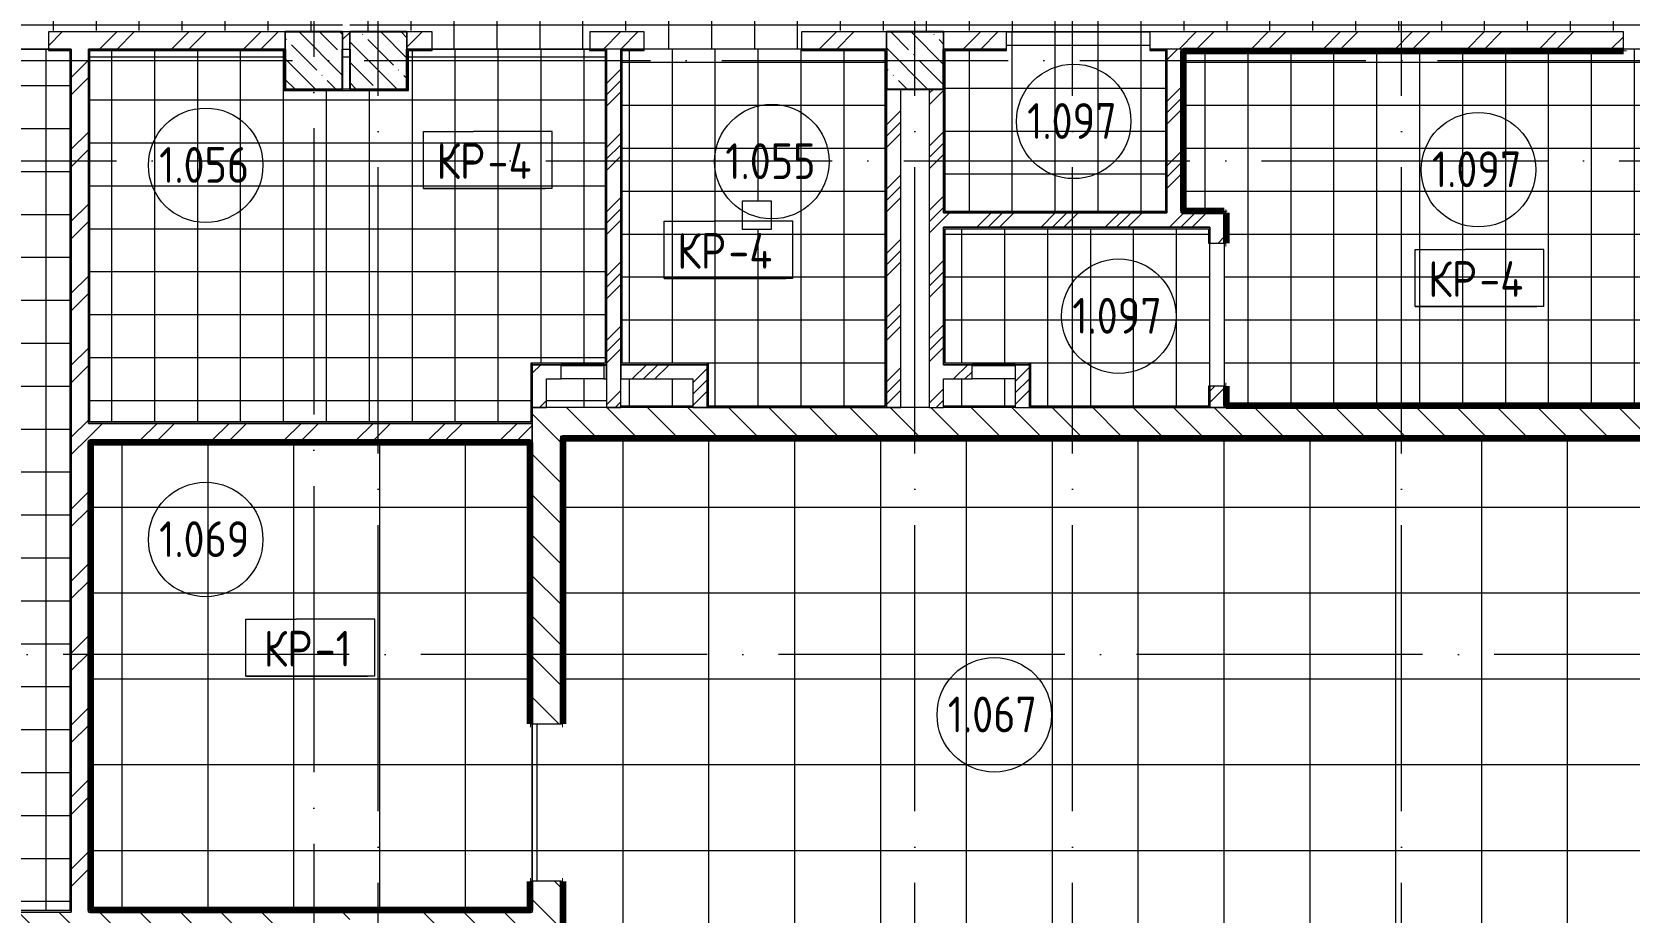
# Model space of a CAD drawing. Header units: millimetres. Extents: x -4370 to 196781, y -4577 to 61202.
# Drawn here: x 111630 to 122789, y 45725 to 51875 of the extents above; entities that cross this region are included whole.
import ezdxf

# ---------------------------------------------------------------- set-up
doc = ezdxf.new("R2010")
doc.units = ezdxf.units.MM
doc.linetypes.add('ADSK_Линия сетки', pattern=[2500, 2000, -250, 0, -250])
for name, color, linetype, lineweight in [('A-AREA-____-IDEN', 2, 'Continuous', 20), ('A-FLOR-____-IDEN', 11, 'Continuous', 20), ('A-FLOR-____-OTLN', 192, 'Continuous', 9), ('A-FLOR-____-PATT', 8, 'Continuous', 9), ('A-GENM-____-MCUT', 13, 'Continuous', 9), ('A-GENM-____-OTLN', 13, 'Continuous', 9), ('A-WALL-____-MCUT', 113, 'Continuous', 9), ('A-WALL-____-PATT', 111, 'Continuous', 9), ('A-WALL-FNSH-MCUT', 113, 'Continuous', 9), ('I-WALL-____-OTLN', 2, 'Continuous', 9), ('S-COLS-____-MCUT', 52, 'Continuous', 9), ('S-COLS-____-OTLN', 52, 'Continuous', 9), ('S-GRID-____-OTLN', 1, 'Continuous', 9)]:
    doc.layers.add(name, color=color, linetype=linetype, lineweight=lineweight)
doc.styles.add('GOST Common_1', font='GOST_Common.ttf', dxfattribs={"width": 0.9, "height": 250})
pattern_1 = [(135, (0, 0), (-141.42136, -141.42136), [])]
pattern_2 = [(45, (0, 0), (-224.5064, 224.5064), []), (45, (79.38, 0), (0, 449.0128), []), (45, (-79.38, 0), (0, 449.0128), [])]
pattern_3 = [(45, (0, 0), (-251.4472, 251.4472), []), (45, (0, 381), (-251.4472, 251.4472), [])]
pattern_4 = [(135, (0, 0), (-142.5612, -142.5612), []), (135, (142.56, 0), (-142.5612, -142.5612), [252.016, -50.403, 3.353, -47.05])]

# ---------------------------------------------------------------- blocks, each defined once
blk = doc.blocks.new('ASML_АР_Отделка Люка - ВО Отделка люков_Грунтовка 0_Шпатлевка 0_Окраска 0_0-42467640-О_АИ_ПП_0_000_Целиком')
at = {"layer": 'A-GENM-____-MCUT', "color": 130, "lineweight": 25}
for p, q in [((150, 3), (-150, 3)), ((-150, 3), (-150, 0)), ((150, 0), (150, 3)), ((-150, 0), (150, 0))]:
    blk.add_line(p, q, dxfattribs=at)
blk = doc.blocks.new('0083_СОШ675_АР_R22_rvt-1-О_АИ_ПП_0_000_Целиком')
at = {"layer": 'A-WALL-____-PATT', "lineweight": 5}
h = blk.add_hatch(dxfattribs=at)
h.set_pattern_fill('FP_7', color=10, style=0, pattern_type=2)
h.set_pattern_definition(pattern_3)
h.paths.add_polyline_path([(115645, 51755), (115745, 51755), (115745, 51875), (115527, 51875), (115527, 51755)])
h.paths.add_polyline_path([(113400, 51755), (113400, 51875), (111745, 51875), (111745, 51755), (112025, 51755)])
h.paths.add_polyline_path([(113800, 51755), (113850, 51755), (113850, 51875), (113800, 51875)])
h.paths.add_polyline_path([(114250, 51755), (114427, 51755), (114427, 51875), (114250, 51875)])
h.paths.add_polyline_path([(110345, 51755), (110345, 51875), (109100, 51875), (109100, 51755)])
h.paths.add_polyline_path([(108700, 51755), (108700, 51875), (106500, 51875), (106500, 51755), (106763, 51755)])
h.paths.add_polyline_path([(105400, 51755), (105400, 51875), (105200, 51875), (105200, 51755)])
h.paths.add_polyline_path([(104800, 51755), (104800, 51875), (102730, 51875), (102730, 51755), (104337, 51755)])
h.paths.add_polyline_path([(99400, 51755), (101630, 51755), (101630, 51875), (99400, 51875)])
h = blk.add_hatch(dxfattribs=at)
h.set_pattern_fill('FP_7', color=10, style=0, pattern_type=2)
h.set_pattern_definition(pattern_3)
h.paths.add_polyline_path([(123950, 51755), (123950, 51875), (123750, 51875), (123750, 51755)])
h.paths.add_polyline_path([(122750, 51755), (122750, 51875), (119440, 51875), (119440, 51755), (121218, 51755)])
h.paths.add_polyline_path([(115907, 51755), (115907, 51875), (115745, 51875), (115745, 51755)])
h.paths.add_polyline_path([(118000, 51755), (118440, 51755), (118440, 51875), (118000, 51875)])
h.paths.add_polyline_path([(117007, 51755), (117600, 51755), (117600, 51875), (117007, 51875)])
h = blk.add_hatch(dxfattribs=at)
h.set_pattern_fill('FP_7', color=10, style=0, pattern_type=2)
h.set_pattern_definition(pattern_3)
h.paths.add_polyline_path([(111905, 45725), (112025, 45725), (112025, 51755), (111905, 51755), (111905, 50180)])
h = blk.add_hatch(dxfattribs=at)
h.set_pattern_fill('FP_8', color=10, style=0, pattern_type=2)
h.set_pattern_definition(pattern_2)
h.paths.add_polyline_path([(115745, 49250), (115745, 51755), (115645, 51755), (115645, 49250)])
h = blk.add_hatch(dxfattribs=at)
h.set_pattern_fill('FP_8', color=10, style=0, pattern_type=2)
h.set_pattern_definition(pattern_2)
h.paths.add_polyline_path([(119660, 50610), (119660, 51755), (119560, 51755), (119560, 50610)])
h = blk.add_hatch(dxfattribs=at)
h.set_pattern_fill('FP_8', color=10, style=0, pattern_type=2)
h.set_pattern_definition(pattern_2)
h.paths.add_polyline_path([(117700, 49250), (117700, 51475), (117600, 51475), (117600, 49250)])
h = blk.add_hatch(dxfattribs=at)
h.set_pattern_fill('FP_8', color=10, style=0, pattern_type=2)
h.set_pattern_definition(pattern_2)
h.paths.add_polyline_path([(118000, 49250), (118000, 51475), (117900, 51475), (117900, 49250)])
h = blk.add_hatch(dxfattribs=at)
h.set_pattern_fill('FP_8', color=10, style=0, pattern_type=2)
h.set_pattern_definition(pattern_2)
h.paths.add_polyline_path([(119860, 50510), (119860, 50610), (118000, 50610), (118000, 50510), (119355, 50510)])
h = blk.add_hatch(dxfattribs=at)
h.set_pattern_fill('FP_8', color=10, style=0, pattern_type=2)
h.set_pattern_definition(pattern_2)
h.paths.add_polyline_path([(119960, 49250), (119960, 49400), (119860, 49400), (119860, 49250)])
h.paths.add_polyline_path([(119860, 50400), (119960, 50400), (119960, 50610), (119860, 50610), (119860, 50510)])
h = blk.add_hatch(dxfattribs=at)
h.set_pattern_fill('FP_8', color=10, style=0, pattern_type=2)
h.set_pattern_definition(pattern_2)
h.paths.add_polyline_path([(115225, 49250), (115225, 49550), (115125, 49550), (115125, 49250)])
h = blk.add_hatch(dxfattribs=at)
h.set_pattern_fill('FP_8', color=10, style=0, pattern_type=2)
h.set_pattern_definition(pattern_2)
h.paths.add_polyline_path([(115629, 49450), (115645, 49450), (115645, 49550), (115627, 49550), (115627, 49450)])
h.paths.add_polyline_path([(115327, 49450), (115327, 49550), (115225, 49550), (115225, 49450), (115319, 49450)])
h = blk.add_hatch(dxfattribs=at)
h.set_pattern_fill('FP_8', color=10, style=0, pattern_type=2)
h.set_pattern_definition(pattern_2)
h.paths.add_polyline_path([(116247, 49450), (116247, 49550), (115745, 49550), (115745, 49450)])
h = blk.add_hatch(dxfattribs=at)
h.set_pattern_fill('FP_8', color=10, style=0, pattern_type=2)
h.set_pattern_definition(pattern_2)
h.paths.add_polyline_path([(116250, 49250), (116347, 49250), (116347, 49550), (116247, 49550), (116247, 49250)])
h = blk.add_hatch(dxfattribs=at)
h.set_pattern_fill('FP_8', color=10, style=0, pattern_type=2)
h.set_pattern_definition(pattern_2)
h.paths.add_polyline_path([(118113, 49450), (118200, 49450), (118200, 49550), (118000, 49550), (118000, 49450)])
h = blk.add_hatch(dxfattribs=at)
h.set_pattern_fill('FP_8', color=10, style=0, pattern_type=2)
h.set_pattern_definition(pattern_2)
h.paths.add_polyline_path([(118600, 49250), (118600, 49550), (118500, 49550), (118500, 49250)])
h = blk.add_hatch(dxfattribs=at)
h.set_pattern_fill('FP_4', color=10, style=0, pattern_type=2)
h.set_pattern_definition(pattern_1)
h.paths.add_polyline_path([(136121, 49050), (136500, 49050), (136500, 49250), (134325, 49250), (134325, 49050)])
h.paths.add_polyline_path([(133225, 49050), (133225, 49250), (131950, 49250), (131950, 49050)])
h.paths.add_polyline_path([(129911, 49050), (130850, 49050), (130850, 49250), (129820, 49250), (129820, 49050)])
h.paths.add_polyline_path([(128669, 49050), (128720, 49050), (128720, 49250), (115125, 49250), (115125, 49050), (127427, 49050)])
h = blk.add_hatch(dxfattribs=at)
h.set_pattern_fill('FP_7', color=10, style=0, pattern_type=2)
h.set_pattern_definition(pattern_3)
h.paths.add_polyline_path([(115125, 49020), (115125, 49140), (112025, 49140), (112025, 49020), (115008, 49020)])
h = blk.add_hatch(dxfattribs=at)
h.set_pattern_fill('FP_4', color=10, style=0, pattern_type=2)
h.set_pattern_definition(pattern_1)
h.paths.add_polyline_path([(115325, 45525), (115325, 45940), (115125, 45940), (115125, 45525)])
h.paths.add_polyline_path([(115325, 47040), (115325, 49050), (115125, 49050), (115125, 47040)])
h = blk.add_hatch(dxfattribs=at)
h.set_pattern_fill('FP_4', color=10, style=0, pattern_type=2)
h.set_pattern_definition(pattern_1)
h.paths.add_polyline_path([(115125, 45525), (115125, 45725), (114250, 45725), (114250, 45525), (115008, 45525)])
h.paths.add_polyline_path([(113800, 45525), (113850, 45525), (113850, 45725), (113800, 45725), (113800, 45560)])
h.paths.add_polyline_path([(111865, 45525), (113400, 45525), (113400, 45725), (109100, 45725), (109100, 45525), (111283, 45525)])
h.paths.add_polyline_path([(108700, 45525), (108700, 45725), (105200, 45725), (105200, 45525), (106315, 45525)])
h.paths.add_polyline_path([(104800, 45525), (104800, 45725), (101250, 45725), (101250, 45525), (103831, 45525)])
at = {"layer": 'S-COLS-____-OTLN', "lineweight": 5}
h = blk.add_hatch(dxfattribs=at)
h.set_pattern_fill('FP_3', color=256, style=0, pattern_type=2)
h.set_pattern_definition(pattern_4)
h.paths.add_polyline_path([(113800, 51475), (113800, 51875), (113400, 51875), (113400, 51475), (113766, 51475)])
h = blk.add_hatch(dxfattribs=at)
h.set_pattern_fill('FP_3', color=256, style=0, pattern_type=2)
h.set_pattern_definition(pattern_4)
h.paths.add_polyline_path([(114250, 51475), (114250, 51875), (113850, 51875), (113850, 51475)])
h = blk.add_hatch(dxfattribs=at)
h.set_pattern_fill('FP_3', color=256, style=0, pattern_type=2)
h.set_pattern_definition(pattern_4)
h.paths.add_polyline_path([(117600, 51475), (118000, 51475), (118000, 51875), (117600, 51875), (117600, 51755)])
at = {"layer": 'A-WALL-____-MCUT', "color": 50, "lineweight": 13}
for p, q in [((113400, 51875), (111745, 51875)), ((111745, 51875), (111745, 51755)), ((113850, 51875), (113800, 51875)), ((114427, 51875), (114250, 51875)), ((114427, 51755), (114427, 51875)), ((115745, 51875), (115527, 51875)), ((115527, 51875), (115527, 51755)), ((115907, 51875), (115745, 51875)), ((115907, 51755), (115907, 51875)), ((117600, 51875), (117007, 51875)), ((117007, 51875), (117007, 51755)), ((118440, 51875), (118000, 51875)), ((118440, 51755), (118440, 51875)), ((122750, 51875), (119440, 51875)), ((119440, 51875), (119440, 51755)), ((122750, 51755), (122750, 51875)), ((111745, 51755), (111905, 51755)), ((111905, 51755), (111905, 45725)), ((112025, 51755), (113400, 51755)), ((112025, 49140), (112025, 51755)), ((113800, 51755), (113850, 51755)), ((114250, 51755), (114427, 51755)), ((115527, 51755), (115645, 51755)), ((115645, 51755), (115645, 49250)), ((115745, 49250), (115745, 51755)), ((115745, 51755), (115907, 51755)), ((117007, 51755), (117600, 51755)), ((118000, 51755), (118440, 51755)), ((119440, 51755), (119560, 51755)), ((119560, 51755), (119560, 50610)), ((119660, 51755), (122750, 51755)), ((119660, 50610), (119660, 51755)), ((117600, 51475), (117600, 49250)), ((117700, 51475), (117600, 51475)), ((117700, 49250), (117700, 51475)), ((117900, 51475), (117900, 49250)), ((118000, 51475), (117900, 51475)), ((118000, 50610), (118000, 51475)), ((119560, 50610), (118000, 50610)), ((119860, 50610), (119660, 50610)), ((119960, 50610), (119860, 50610)), ((119960, 50400), (119960, 50610)), ((118000, 49550), (118000, 50510)), ((118000, 50510), (119860, 50510)), ((119860, 50510), (119860, 50400)), ((119860, 50400), (119960, 50400)), ((115125, 49550), (115125, 49250)), ((115225, 49550), (115125, 49550)), ((115327, 49550), (115225, 49550)), ((115645, 49550), (115627, 49550)), ((115645, 49450), (115645, 49550)), ((116247, 49550), (115745, 49550)), ((115745, 49550), (115745, 49450)), ((116347, 49550), (116247, 49550)), ((116347, 49250), (116347, 49550)), ((118200, 49550), (118000, 49550)), ((118595, 49550), (118500, 49550)), ((118600, 49250), (118600, 49550)), ((115225, 49450), (115327, 49450)), ((115225, 49250), (115225, 49450)), ((115327, 49450), (115327, 49547)), ((115627, 49547), (115627, 49450)), ((115627, 49450), (115645, 49450)), ((115745, 49450), (116247, 49450)), ((116247, 49450), (116247, 49250)), ((118000, 49250), (118000, 49450)), ((118000, 49450), (118200, 49450)), ((118200, 49450), (118200, 49547)), ((118500, 49547), (118500, 49250)), ((119860, 49400), (119860, 49250)), ((119960, 49400), (119860, 49400)), ((119960, 49250), (119960, 49400)), ((117900, 49250), (115125, 49250)), ((115125, 49250), (115125, 49050)), ((115125, 49250), (115225, 49250)), ((115645, 49250), (115745, 49250)), ((116247, 49250), (116347, 49250)), ((117600, 49250), (117700, 49250)), ((118500, 49250), (118000, 49250)), ((127468, 49250), (118600, 49250)), ((119860, 49250), (119960, 49250)), ((115125, 49140), (112025, 49140)), ((115125, 49020), (115125, 49140)), ((112025, 45725), (112025, 49020)), ((112025, 49020), (115125, 49020)), ((115125, 49050), (115125, 47040)), ((115325, 49050), (128720, 49050)), ((115325, 47040), (115325, 49050)), ((115125, 47040), (115325, 47040)), ((115125, 45940), (115125, 45725)), ((115325, 45940), (115125, 45940)), ((115325, 45525), (115325, 45940))]:
    blk.add_line(p, q, dxfattribs=at)
at = {"layer": 'A-WALL-____-MCUT', "color": 10, "lineweight": 5}
for p, q in [((113400, 51755), (113400, 51875)), ((113800, 51875), (113800, 51755)), ((113850, 51755), (113850, 51875)), ((114250, 51875), (114250, 51755)), ((117600, 51755), (117600, 51875)), ((118000, 51875), (118000, 51755)), ((115745, 51755), (115645, 51755)), ((119660, 51755), (119560, 51755)), ((117900, 49250), (118000, 49250)), ((118500, 49250), (118600, 49250))]:
    blk.add_line(p, q, dxfattribs=at)
at = {"layer": 'I-WALL-____-OTLN', "color": 90}
for p, q in [((115627, 49450), (115327, 49450)), ((118500, 49450), (118200, 49450))]:
    blk.add_line(p, q, dxfattribs=at)
at = {"layer": 'S-COLS-____-MCUT', "color": 130, "lineweight": 25}
for p, q in [((113800, 51875), (113400, 51875)), ((114250, 51875), (113850, 51875)), ((118000, 51875), (117600, 51875)), ((113400, 51755), (113400, 51475)), ((113800, 51475), (113800, 51755)), ((113850, 51755), (113850, 51475)), ((114250, 51475), (114250, 51755)), ((117600, 51755), (117600, 51475)), ((118000, 51475), (118000, 51755)), ((113400, 51475), (113800, 51475)), ((113850, 51475), (114250, 51475)), ((117600, 51475), (118000, 51475))]:
    blk.add_line(p, q, dxfattribs=at)
at = {"layer": 'S-COLS-____-OTLN', "color": 90}
for p, q in [((113400, 51875), (113400, 51755)), ((113800, 51755), (113800, 51875)), ((113850, 51875), (113850, 51755)), ((114250, 51755), (114250, 51875)), ((117600, 51875), (117600, 51755)), ((118000, 51755), (118000, 51875))]:
    blk.add_line(p, q, dxfattribs=at)
at = {"layer": 'A-GENM-____-OTLN', "color": 90, "lineweight": 9}
for p in [(115477, 49547), (118350, 49547)]:
    blk.add_blockref('ASML_АР_Отделка Люка - ВО Отделка люков_Грунтовка 0_Шпатлевка 0_Окраска 0_0-42467640-О_АИ_ПП_0_000_Целиком', p, dxfattribs=at)
blk = doc.blocks.new('BSC_Колонна _Прямоугольная - ПР-1_Профиль торцевой для плитки-3454341-О_АИ_ПП_0_000_Целиком')
at = {"layer": 'S-COLS-____-MCUT'}
for p, q in [((5, 5), (-5, 5)), ((-5, 5), (-5, -5)), ((5, -5), (5, 5)), ((-5, -5), (5, -5))]:
    blk.add_line(p, q, dxfattribs=at)
blk = doc.blocks.new('ADSK_Марка_Перекрытие - Типоразмер_ADSK_Марка-158127-О_АИ_ПП_0_000_Целиком')
at = {"layer": 'A-FLOR-____-IDEN'}
for p, q in [((-4.5, 4), (-1, 4)), ((-4.5, 0), (-4.5, 4)), ((4.5, 4), (-1, 4)), ((4.5, 0), (4.5, 4)), ((4.5, 0), (-4.5, 0)), ((-4.5, 0), (4, 0))]:
    blk.add_line(p, q, dxfattribs=at)
blk = doc.blocks.new('ADSK_Марка_Помещение_ОдноЗначение - Номер-159740-О_АИ_ПП_0_000_Целиком')
at = {"layer": 'A-AREA-____-IDEN'}
blk.add_circle((0, 0), 4, dxfattribs=at)

msp = doc.modelspace()

# ---------------------------------------------------------------- hatches: boundary and pattern name
at = {"layer": 'A-FLOR-____-PATT'}
h = msp.add_hatch(dxfattribs=at)
h.set_pattern_fill('FP_215', color=256, style=0, pattern_type=2)
h.set_pattern_definition([(0, (122980, 51025), (0, 300), []), (90, (122980, 51025), (-300, 2e-14), [])])
h.paths.add_polyline_path([(115442, 53425.000586), (115441.96964, 53545), (114342, 53545), (114342, 53425)])
h.paths.add_polyline_path([(123701.532826, 51755), (123749.999505, 51755.000586), (123749.999505, 51885.000586), (123939.999505, 51885.000586), (123938.889045, 56525.000586), (123824.999505, 56525.000586), (123824.999505, 56715), (122724.999505, 56715), (122724.999505, 56525.000586), (122210.070101, 56525.000586), (122209.998918, 53415.000586), (120609.999504, 53415.000586), (120609.97606, 53545), (119159.999504, 53545), (119159.999504, 53425), (119059.999504, 53425), (119059.999504, 53415.000586), (117875, 53415.000586), (117874.983882, 53545), (116775, 53545), (116775, 53415.000586), (115442, 53415.000586), (115441.994627, 53425.000586), (114342, 53425), (114342, 53415.000586), (113849.978078, 53415.000586), (113849.978078, 51885.000586), (114426.847334, 51885.000586), (114426.847334, 51755), (115526.847334, 51755.000586), (115526.847334, 51885.000586), (116006.861011, 51885.000586), (116006.861011, 51875), (115906.851093, 51874.997635), (115906.861011, 51755.000586), (117006.861011, 51755), (117006.861011, 51885.000586), (118439.978078, 51885.000586), (118439.978078, 51875.000586), (119439.978078, 51875), (119439.978078, 51885.000586), (122749.999505, 51885.000586), (122749.999505, 51755)])
h = msp.add_hatch(dxfattribs=at)
h.set_pattern_fill('FP_218', color=256, style=0, pattern_type=2)
h.set_pattern_definition([(0, (109080, 51025), (0, 300), []), (90, (109080, 51025), (-300, 2e-14), [])])
h.paths.add_polyline_path([(110776.719461, 53425.000586), (110776.671983, 53545), (109676.719461, 53545), (109676.719461, 53425)])
h.paths.add_polyline_path([(105399.55304, 51755), (106499.55304, 51755.000586), (106499.55304, 51885.000586), (110344.978078, 51885.000586), (110344.978078, 51755), (111744.978078, 51755.000586), (111744.978078, 51885.000586), (113799.978078, 51885.000586), (113799.978078, 53415.000586), (113442.000586, 53415.000586), (113441.995428, 53545), (112342.000586, 53545), (112342.000586, 53415.000586), (110776.719461, 53415.000586), (110776.714088, 53425.000586), (109676.719461, 53425), (109676.719461, 53415.000586), (108033.082584, 53415.000586), (108033.0304, 53545), (106933.082584, 53545), (106933.082584, 53415.000586), (105359.379601, 53415.000586), (105359.299381, 53545), (104259.379601, 53545), (104259.379601, 53415.000586), (101735.229953, 53415.000586), (101735.229953, 53545), (100635.229953, 53545), (100635.229953, 53415.000586), (99529.978078, 53415.000586), (99529.978078, 53229.999414), (99519.978078, 53229.999414), (99519.978078, 52129.999414), (99529.978078, 52129.999414), (99529.978078, 51885.000586), (101630, 51885.000586), (101630, 51755), (102730, 51755.000586), (102730, 51885.000586), (105399.55304, 51885.000586), (105399.55304, 51875)])
h = msp.add_hatch(dxfattribs=at)
h.set_pattern_fill('FP_217', color=256, style=0, pattern_type=2)
h.set_pattern_definition([(90, (118779.98, 51182.5), (-300, 2e-14), []), (180, (118779.98, 51182.5), (-4e-14, -300), [])])
h.paths.add_polyline_path([(119354.88972, 50620.000586), (119549.978078, 50620.223214), (119549.978078, 51745.000586), (119439.978078, 51745.000586), (119439.784077, 51875), (118439.978078, 51875), (118439.978078, 51745.000586), (118009.978078, 51745.000586), (118009.978078, 50620.000586), (118733.940705, 50620.000586)])
h = msp.add_hatch(dxfattribs=at)
h.set_pattern_fill('FP_203', color=256, style=0, pattern_type=2)
h.set_pattern_definition([(90, (112630, 49700), (-300, 2e-14), []), (180, (112630, 49700), (4e-14, -300), [])])
h.paths.add_polyline_path([(109099.978078, 45725), (109099.969975, 45725.000586), (108798.756464, 45725)])
h.paths.add_polyline_path([(108699.978078, 45735.000586), (111895, 45735.000586), (111895, 51745.000586), (111744.978078, 51745.000586), (111744.978078, 51755), (110344.978078, 51755), (110344.978078, 51745.000586), (109109.978078, 51745.000586), (109109.978078, 51465), (108689.978078, 51465), (108689.978078, 51745.000586), (106773.293965, 51745.000586), (106773.293965, 45735.000586)])
h = msp.add_hatch(dxfattribs=at)
h.set_pattern_fill('FP_206', color=256, style=0, pattern_type=2)
h.set_pattern_definition([(270, (113987.8, 50500), (300, 2e-14), []), (0, (113987.8, 50500), (0, 300), [])])
h.paths.add_polyline_path([(112035, 49150.001172), (115115, 49150.001172), (115115, 49560.001172), (115634.978664, 49560.001172), (115634.978664, 51745.000586), (115526.847334, 51745.000586), (115526.847334, 51755), (114426.847334, 51755), (114426.847334, 51745.000586), (114259.978078, 51745.000586), (114259.978078, 51464.999414), (113389.978078, 51465), (113389.978078, 51745.000586), (112035, 51745.000586), (112035, 49294.583968)])
h.paths.add_polyline_path([(115325, 49250.000586), (115644.978664, 49250.000586), (115644.978664, 49450.000586), (115225, 49450.000586), (115225, 49250.000586), (115318.716575, 49250.000586)])
h.paths.add_polyline_path([(113849.978078, 51474.999414), (113849.978078, 51755), (113799.978078, 51755), (113799.978078, 51474.999414)])
h = msp.add_hatch(dxfattribs=at)
h.set_pattern_fill('FP_208', color=256, style=0, pattern_type=2)
h.set_pattern_definition([(180, (116704.36, 50462.5), (-4e-14, -300), []), (270, (116704.36, 50462.5), (300, 2e-14), [])])
h.paths.add_polyline_path([(116246.861011, 49250.000586), (116246.861011, 49450.000586), (115744.978664, 49450.000586), (115744.978664, 49250.000586)])
h.paths.add_polyline_path([(117492.042675, 49260.001172), (117589.978078, 49260.001172), (117589.978078, 51745.000586), (117006.861011, 51745.000586), (117006.861011, 51755), (115906.861011, 51755), (115906.851093, 51745.000586), (115754.978664, 51745.000586), (115754.978664, 49560.001172), (116356.861011, 49560.001172), (116356.861011, 49260.001172)])
h.paths.add_polyline_path([(116595.503313, 50494.206259), (116595.503313, 50694.206259), (116795.503313, 50694.206259), (116795.503313, 50494.206259)])
h = msp.add_hatch(dxfattribs=at)
h.set_pattern_fill('FP_209', color=256, style=0, pattern_type=2)
h.set_pattern_definition([(90, (121027.5, 50462.5), (-300, 2e-14), []), (180, (121027.5, 50462.5), (-4e-14, -300), [])])
h.paths.add_polyline_path([(119974.978078, 49265.001172), (123284.999505, 49265.001172), (123284.999505, 49600.000586), (123289.999505, 49600.001172), (123289.999505, 49610.001172), (123299.999505, 49610.001172), (123299.999505, 49615.001172), (123934.999505, 49615.001172), (123934.999505, 51740.000586), (123749.999505, 51740.000586), (123749.999505, 51755), (122749.999505, 51755), (122749.999505, 51740.000586), (119674.978078, 51740.000586), (119674.978078, 50625.000586), (119959.978078, 50625.000586), (119959.978078, 50620.000586), (119969.978078, 50620.000586), (119969.978078, 50610.000586), (119974.978078, 50609.211112), (119974.978078, 50400.000586), (119959.978078, 50400.000586), (119959.978078, 49400.000586), (119974.978078, 49400.000586)])
h = msp.add_hatch(dxfattribs=at)
h.set_pattern_fill('FP_220', color=256, style=0, pattern_type=2)
h.set_pattern_definition([(90, (120227.5, 50462.5), (-300, 2e-14), []), (180, (120227.5, 50462.5), (-4e-14, -300), [])])
h.paths.add_polyline_path([(118112.99169, 49250.000586), (118499.978078, 49250.000586), (118499.978078, 49450.000586), (117999.978078, 49450.000586), (117999.978078, 49250.000586)])
h.paths.add_polyline_path([(118609.978078, 49260.001172), (119849.978078, 49260.001172), (119849.978078, 49400.000586), (119859.978078, 49400.000586), (119859.978078, 50400.000586), (119849.978078, 50400.000586), (119849.978078, 50500), (118009.978078, 50500.000586), (118009.978078, 49560.000586), (118609.978078, 49560.000586), (118609.978078, 49550.000586)])
h = msp.add_hatch(dxfattribs=at)
h.set_pattern_fill('FP_139', color=256, style=0, pattern_type=2)
h.set_pattern_definition([(90, (122360, 37155), (-600, 4e-14), []), (180, (122360, 37155), (-7e-14, -600), [])])
h.paths.add_polyline_path([(123701.532826, 24349.999414), (136485, 24350.000586), (136485, 24850.000586), (136500, 24850.000586), (136500, 24859.999414), (136700, 24859.999414), (136700, 27059.999414), (136500, 27059.999414), (136500, 27050.000586), (136485, 27050.99042), (136485, 28110.000586), (136299.978078, 28110.000586), (136299.978078, 28125), (135049.978078, 28125), (135049.978078, 28110.000586), (132950, 28110.000586), (132950, 28125), (130960, 28125), (130960, 28110.000586), (125085, 28110.000586), (125085, 27805.000984), (125080, 27804.349189), (125080, 27795.00157), (125070, 27795.00157), (125070, 27790.00157), (124330, 27790.00157), (124330, 27795.00157), (124320, 27795.000984), (124320, 27805.000984), (124315, 27805.85356), (124315, 28110.00157), (124049.978078, 28110.00157), (124049.978078, 28115.00157), (124039.978078, 28115.00157), (124039.978078, 28125.000984), (120145.5, 28125.000984), (120145.5, 28115.00157), (118690, 28115.00157), (118690, 34860.000586), (118320, 34860.000586), (118320, 34865.000586), (118310, 34865.000586), (118310, 34875), (118300, 34875), (118300, 36475), (118310, 36475.000586), (118310, 36485.000586), (118320, 36485.000586), (118320, 36490.000586), (118690, 36490.000586), (118690, 43524.999414), (118700, 43524.999414), (118699.978078, 44624.999414), (118690, 44624.999414), (118690.939069, 45335), (120047.499009, 45335), (120047.499009, 45325), (124030, 45324.999414), (124030, 45334.968424), (124045, 45334.96901), (124045, 45339.96901), (130949.978078, 45339.96901), (130949.978078, 45324.999414), (132949.978078, 45324.999414), (132949.978078, 45339.96901), (136485, 45340.004013), (136485, 45809.999414), (136699.978078, 45809.999414), (136699.978078, 48009.999414), (136485, 48009.999414), (136485, 48583.136009), (136480, 48583.136009), (136480, 49030.001172), (136059.997172, 49030.001172), (136059.997172, 49035.001172), (134324.978078, 49035.001172), (134324.978078, 49050.000586), (133224.978078, 49050.000586), (133224.978078, 49035.001172), (131950, 49035.001172), (131950, 49050.000586), (130850, 49050.000586), (130850, 49035.001172), (129820, 49035.001172), (129819.973332, 49250.000586), (128720, 49250.000586), (128720, 49035.001172), (115339.978078, 49035.001172), (115339.978078, 47039.5), (115125, 47039.5), (115125, 45939.5), (115339.978078, 45939.5), (115339.978078, 45525), (115334.978078, 45524.408705), (115334.978078, 45515), (115324.978078, 45515), (115324.978078, 45510), (114265.000586, 45510), (114265.000586, 45324.999414), (114260.000586, 45324.999414), (114260.000586, 45315.000586), (114250.000586, 45315.000586), (114249.978078, 45310.000586), (113849.978078, 45310.000586), (113849.978078, 43335.193215), (115335, 43335.193215), (115334.01456, 39765.02363), (113849.978078, 39765.02363), (113850.899223, 35984.940919), (114259.978078, 35984.940919), (114259.978078, 35565), (114060.000586, 35565), (114060.000586, 32734.968424), (114259.978078, 32734.968424), (114259.978078, 32315), (114060.000586, 32315), (114060.000586, 28535), (114259.978664, 28534.382301), (114259.978664, 28115), (114060.000586, 28115), (114060.000586, 24375), (114585, 24375), (114585, 24350), (116575, 24349.999414), (116575, 24375), (118699.978078, 24375), (118699.978078, 24435.000398), (118799.978078, 24435.000398), (118799.978078, 24375), (121200, 24375), (121200, 24360), (121215, 24360), (121215, 24350), (121217.736766, 24349.999414)])
h.paths.add_polyline_path([(118700, 28035.000398), (118699.978078, 28035.000398), (118700, 28105.000984), (118799.978078, 28105.000984), (118799.978078, 28035.000398), (118705, 28035.000398)])
h.paths.add_polyline_path([(113373.815688, 35984.940919), (113799.978078, 35984.940919), (113798.859805, 39765.02363), (112925.000848, 39765.02363), (112924.950825, 39975.023044), (111824.978078, 39975.023044), (111824.978078, 39765.02363), (111475, 39765.02363), (111474.992967, 39975.023044), (110375, 39975.023044), (110375, 39780.02363), (110425, 39780.02363), (110425, 39765.02363), (109080.000848, 39765.02363), (109080.000848, 39494.940333), (108870.000848, 39494.940333), (108870.000848, 36794.940333), (109130.000848, 36794.940333), (109130.000848, 36804.940919), (110600.000586, 36804.940919), (110600.000586, 35984.940919), (113341.034602, 35984.940919)])
h.paths.add_polyline_path([(113766.348585, 43335.193215), (113799.978078, 43335.193215), (113799.978078, 45310.000586), (113400.000586, 45310.000586), (113399.978078, 45315.000586), (113390.000586, 45315.000586), (113390.000586, 45325.000586), (113385.000586, 45324.999414), (113385.000586, 45510.000586), (112075, 45509.810247), (112075, 45245.037726), (112065, 45245.037726), (112065, 43545.037726), (112075, 43545.037726), (112075, 43335.193215), (112524.450555, 43335.193215)])
h = msp.add_hatch(dxfattribs=at)
h.set_pattern_fill('FP_157', color=256, style=0, pattern_type=2)
h.set_pattern_definition([(90, (121260, 37155), (-600, 4e-14), []), (180, (121260, 37155), (-7e-14, -600), [])])
h.paths.add_polyline_path([(112168.912279, 45740.000586), (115110, 45740.000586), (115110, 45939.5), (115125, 45939.5), (115125, 47039.5), (115110, 47039.5), (115110, 49005.001172), (112040, 49005.001172), (112040, 45740.000586), (112065, 45740.000586)])
at = {"layer": 'A-WALL-____-PATT'}
h = msp.add_hatch(color=7, dxfattribs=at)
h.paths.add_polyline_path([(111895, 51745.000586), (111895, 51755.000586), (111744.978078, 51755.000586), (111744.978078, 51745.000586)])
h.paths.add_polyline_path([(110344.978078, 51745.000586), (110344.978078, 51755.000586), (109109.978078, 51755.000586), (109109.978078, 51745.000586)])
for points in [[(111895, 45735.000586), (111905, 45735.000586), (111905, 51755.000586), (111895, 51755.000586), (111895, 50179.661351)], [(113389.978078, 51745.000586), (113399.978078, 51745.000586), (113399.978078, 51755.000586), (112025, 51755.000586), (112025, 51745.000586), (112035, 51745.000586)], [(112035, 49140.001172), (112035, 51745.000586), (112025, 51745.000586), (112025, 49140.001172)], [(113389.978078, 51464.999414), (113390.000586, 51465.021922), (113390.000586, 51475), (113399.978057, 51475), (113399.978078, 51745.000586), (113389.978078, 51745.000586)], [(114259.978078, 51475), (114259.978078, 51745.000586), (114249.978078, 51745.000586), (114249.978078, 51475)], [(115634.978664, 49550.001172), (115644.978664, 49550.001172), (115644.978664, 51755.000586), (115634.978664, 51755.000586), (115634.978664, 49560.001172)], [(115744.978664, 49550.001172), (115754.978664, 49550.001172), (115754.978664, 51755.000586), (115744.978664, 51755.000586), (115744.978664, 50179.661351)], [(117589.978078, 49260.001172), (117599.978078, 49260.001172), (117599.978078, 51755.000586), (117589.978078, 51755.000586), (117589.978078, 50179.661351)], [(117999.978078, 50610.000586), (118009.978078, 50610.000586), (118009.978078, 51755.000586), (117999.978078, 51755.000586), (117999.978078, 51334.70128)], [(119559.978078, 50610.000586), (119559.978078, 51745.000586), (119549.978078, 51745.000586), (119549.978078, 50610.000586)], [(119659.978078, 50620.000586), (119669.978078, 50620.000586), (119669.978078, 51755.000586), (119659.978078, 51755.000586), (119659.978078, 51334.70128)], [(113766.348585, 51464.999414), (114249.978078, 51464.999414), (114249.978078, 51474.999414), (113400.000586, 51474.999414), (113400.000586, 51465)], [(118009.978078, 50610.000586), (119549.978078, 50610.000586), (119549.978078, 50620.000586), (118009.978078, 50620.000586)], [(119959.978078, 50610.000586), (119969.978078, 50610.000586), (119969.978078, 50620.000586), (119659.978078, 50620.000586), (119659.978078, 50610.000586)], [(118733.940705, 50500.000586), (119849.978078, 50500.000586), (119849.978078, 50510.000586), (117999.978078, 50510.000586), (117999.978078, 50500.000586), (118009.978078, 50500.000586)], [(118009.978078, 49550.000586), (118009.978078, 50500.000586), (117999.978078, 50500.000586), (117999.978078, 49550.000586)], [(115125, 49150.001172), (115125, 49550.001172), (115115, 49550.001172), (115115, 49150.001172)], [(115629.19563, 49550.001172), (115634.978664, 49550.001172), (115634.978664, 49560.001172), (115125, 49560.001172), (115125, 49550.001172), (115626.861011, 49550.001172)], [(116346.861011, 49550.001172), (116346.861011, 49560.001172), (115754.978664, 49560.001172), (115754.978664, 49550.001172), (116250.144645, 49550.001172)], [(116356.861011, 49250.001172), (116356.861011, 49550.001172), (116346.861011, 49550.001172), (116346.861011, 49250.001172)], [(118499.978078, 49550.000586), (118594.978078, 49550.000586), (118594.978078, 49560.000586), (118009.978078, 49560.000586), (118009.978078, 49550.000586), (118199.978078, 49550.000586)], [(118599.978078, 49260.001172), (118609.978078, 49260.001172), (118609.978078, 49560.000586), (118604.978078, 49560.000586), (118604.978078, 49550.001172), (118599.978664, 49550.001172)], [(116356.861011, 49250.001172), (117599.978078, 49250.001172), (117599.978078, 49260.001172), (116356.861011, 49260.001172)], [(118733.940705, 49250.001172), (119859.978078, 49250.001172), (119859.978078, 49260.001172), (118599.978078, 49260.001172), (118599.978078, 49250.001172)], [(119969.978078, 49250.001172), (123299.999505, 49250.001172), (123299.999505, 49260.001172), (119969.978078, 49260.001172)], [(112035, 49140.001172), (115125, 49140.001172), (115125, 49150.001172), (112035, 49150.001172)], [(113766.348585, 49010.001172), (115115, 49010.001172), (115115, 49020.001172), (112025, 49020.001172), (112025, 49010.001172), (112035, 49010.001172)], [(112035, 45725.000586), (112035, 49010.001172), (112025, 49010.001172), (112025, 45725.000586)], [(106773.293965, 45725.000586), (111905, 45725.000586), (111905, 45735.000586), (106773.293965, 45735.000586)], [(112035, 45725.000586), (115125, 45725.000586), (115125, 45735.000586), (112035, 45735.000586)]]:
    msp.add_hatch(color=7, dxfattribs=at).paths.add_polyline_path(points)
h = msp.add_hatch(color=7, dxfattribs=at)
h.paths.add_polyline_path([(115526.847334, 51745.000586), (115634.978664, 51745.000586), (115634.978664, 51755.000586), (115526.847334, 51755.000586)])
h.paths.add_polyline_path([(114426.847334, 51745.000586), (114426.847334, 51755.000586), (114249.978078, 51755.000586), (114249.978078, 51745.000586), (114259.978078, 51745.000586)])
h = msp.add_hatch(color=7, dxfattribs=at)
h.paths.add_polyline_path([(117492.042675, 51745.000586), (117589.978078, 51745.000586), (117589.978078, 51755.000586), (117006.861011, 51755.000586), (117006.861011, 51745.000586)])
h.paths.add_polyline_path([(115754.978664, 51745.000586), (115906.861011, 51745.000586), (115906.861011, 51755.000586), (115754.978664, 51755.000586)])
h = msp.add_hatch(color=7, dxfattribs=at)
h.paths.add_polyline_path([(119559.978078, 51745.000586), (119559.978078, 51755.000586), (119439.978078, 51755.000586), (119439.978078, 51745.000586), (119549.978078, 51745.000586)])
h.paths.add_polyline_path([(118009.978078, 51745.000586), (118439.978078, 51745.000586), (118439.978078, 51755.000586), (118009.978078, 51755.000586)])
h = msp.add_hatch(color=7, dxfattribs=at)
h.paths.add_polyline_path([(123749.999505, 51745.000586), (123939.999505, 51745.000586), (123939.999505, 51755.000586), (123749.999505, 51755.000586)])
h.paths.add_polyline_path([(119669.978078, 51745.000586), (122749.999505, 51745.000586), (122749.999505, 51755.000586), (119669.978078, 51755.000586)])
h = msp.add_hatch(color=7, dxfattribs=at)
h.paths.add_polyline_path([(119969.978078, 49250.001172), (119969.978078, 49400.000586), (119959.978078, 49400.000586), (119959.978078, 49250.001172)])
h.paths.add_polyline_path([(119969.978078, 50400.000586), (119969.978078, 50610.000586), (119959.978078, 50610.000586), (119959.978078, 50400.000586)])
h = msp.add_hatch(color=7, dxfattribs=at)
h.paths.add_polyline_path([(119859.978078, 49260.001172), (119859.978078, 49400.000586), (119849.978078, 49400.000586), (119849.978078, 49260.001172)])
h.paths.add_polyline_path([(119849.978078, 50400.000586), (119859.978078, 50400.000586), (119859.978078, 50510.000586), (119849.978078, 50510.000586), (119849.978078, 50500.000586)])
h = msp.add_hatch(color=7, dxfattribs=at)
h.paths.add_polyline_path([(115125, 45735.000586), (115125, 45939.5), (115115, 45939.5), (115115, 45735.000586)])
h.paths.add_polyline_path([(115115, 47039.5), (115125, 47039.5), (115125, 49020.001172), (115115, 49020.001172), (115115, 47869.581491)])
h = msp.add_hatch(color=7, dxfattribs=at)
h.paths.add_polyline_path([(115334.978078, 45525), (115334.978078, 45939.5), (115324.978078, 45939.5), (115324.978078, 45525)])
h.paths.add_polyline_path([(115334.978078, 47039.5), (115334.978078, 49050.001172), (115324.978078, 49050.001172), (115324.978078, 47039.5)])
h = msp.add_hatch(color=7, dxfattribs=at)
h.paths.add_polyline_path([(133015, 49040.001172), (133015, 49050.001172), (131950, 49050.001172), (131950, 49040.001172)])
h.paths.add_polyline_path([(130850, 49040.001172), (130850, 49050.001172), (129820, 49050.001172), (129820, 49040.001172), (129911.022977, 49040.001172)])
h.paths.add_polyline_path([(128669.124946, 49040.001172), (128720, 49040.001172), (128720, 49050.001172), (115334.978078, 49050.001172), (115334.978078, 49040.001172), (127427.226916, 49040.001172)])

# ---------------------------------------------------------------- linework, layer by layer
at = {"layer": 'A-FLOR-____-OTLN'}
for p, q in [((118439.978078, 51875), (119439.978078, 51875)), ((119439.978078, 51875), (118439.978078, 51875)), ((111744.978078, 51755), (110344.978078, 51755)), ((110344.978078, 51755), (111744.978078, 51755)), ((115526.847334, 51755), (114426.847334, 51755)), ((114426.847334, 51755), (115526.847334, 51755)), ((117006.861011, 51755), (115906.861011, 51755)), ((123749.999505, 51755), (122749.999505, 51755)), ((116595.503313, 50494.206259), (116595.503313, 50694.206259)), ((116595.503313, 50694.206259), (116795.503313, 50694.206259)), ((116795.503313, 50694.206259), (116795.503313, 50494.206259)), ((116795.503313, 50494.206259), (116595.503313, 50494.206259)), ((119859.978078, 49400.000586), (119859.978078, 50400.000586)), ((119959.978078, 50400.000586), (119959.978078, 49400.000586)), ((115125, 47039.5), (115125, 45939.5)), ((115125, 45939.5), (115125, 47039.5))]:
    msp.add_line(p, q, dxfattribs=at)
at = {"layer": 'A-WALL-____-MCUT', "color": 7}
for p, q in [((111905, 51755.000586), (111744.978078, 51755.000586)), ((111744.978078, 51755.000586), (111744.978078, 51745.000586)), ((111744.978078, 51745.000586), (111895, 51745.000586)), ((111895, 51745.000586), (111895, 45735.000586)), ((111905, 45725.000586), (111905, 51755.000586)), ((113399.978078, 51755.000586), (112025, 51755.000586)), ((112025, 51755.000586), (112025, 49140.001172)), ((112035, 51745.000586), (113389.978078, 51745.000586)), ((112035, 49150.001172), (112035, 51745.000586)), ((113389.978078, 51745.000586), (113389.978078, 51475)), ((113399.978078, 51475), (113399.978078, 51755.000586)), ((114426.847334, 51755.000586), (114249.978078, 51755.000586)), ((114249.978078, 51755.000586), (114249.978078, 51475)), ((114259.978078, 51745.000586), (114426.847334, 51745.000586)), ((114259.978078, 51475), (114259.978078, 51745.000586)), ((114426.847334, 51745.000586), (114426.847334, 51755.000586)), ((115644.978664, 51755.000586), (115526.847334, 51755.000586)), ((115526.847334, 51755.000586), (115526.847334, 51745.000586)), ((115526.847334, 51745.000586), (115634.978664, 51745.000586)), ((115634.978664, 51745.000586), (115634.978664, 49560.001172)), ((115644.978664, 49550.001172), (115644.978664, 51755.000586)), ((115744.978664, 51755.000586), (115744.978664, 49550.001172)), ((115906.861011, 51755.000586), (115744.978664, 51755.000586)), ((115754.978664, 49560.001172), (115754.978664, 51745.000586)), ((115754.978664, 51745.000586), (115906.861011, 51745.000586)), ((115906.861011, 51745.000586), (115906.861011, 51755.000586)), ((117599.978078, 51755.000586), (117006.861011, 51755.000586)), ((117006.861011, 51755.000586), (117006.861011, 51745.000586)), ((117006.861011, 51745.000586), (117589.978078, 51745.000586)), ((117589.978078, 51745.000586), (117589.978078, 49260.001172)), ((117599.978078, 49250.001172), (117599.978078, 51755.000586)), ((119659.978078, 51755.000586), (119659.978078, 50610.000586)), ((122749.999505, 51755.000586), (119659.978078, 51755.000586)), ((119669.978078, 50620.000586), (119669.978078, 51745.000586)), ((119669.978078, 51745.000586), (122749.999505, 51745.000586)), ((122749.999505, 51745.000586), (122749.999505, 51755.000586)), ((114249.978078, 51474.999414), (113400.000586, 51474.999414)), ((113400.000586, 51464.999414), (114249.978078, 51464.999414)), ((119659.978078, 50610.000586), (119959.978078, 50610.000586)), ((119969.978078, 50620.000586), (119669.978078, 50620.000586)), ((119959.978078, 50610.000586), (119959.978078, 50400.000586)), ((119969.978078, 50400.000586), (119969.978078, 50620.000586)), ((119959.978078, 50400.000586), (119969.978078, 50400.000586)), ((115115, 49550.001172), (115115, 49150.001172)), ((115634.978664, 49560.001172), (115125, 49560.001172)), ((115125, 49140.001172), (115125, 49550.001172)), ((115125, 49550.001172), (115326.861011, 49550.001172)), ((115626.861011, 49550.001172), (115644.978664, 49550.001172)), ((115744.978664, 49550.001172), (116346.861011, 49550.001172)), ((116346.861011, 49560.001172), (115754.978664, 49560.001172)), ((116346.861011, 49550.001172), (116346.861011, 49250.001172)), ((116356.861011, 49260.001172), (116356.861011, 49550.001172)), ((119969.978078, 49400.000586), (119959.978078, 49400.000586)), ((119959.978078, 49400.000586), (119959.978078, 49250.001172)), ((119969.978078, 49260.001172), (119969.978078, 49400.000586)), ((116346.861011, 49250.001172), (117599.978078, 49250.001172)), ((117589.978078, 49260.001172), (116356.861011, 49260.001172)), ((119959.978078, 49250.001172), (123299.999505, 49250.001172)), ((123289.999505, 49260.001172), (119969.978078, 49260.001172)), ((112025, 49140.001172), (115125, 49140.001172)), ((115115, 49150.001172), (112035, 49150.001172)), ((115125, 49020.001172), (112025, 49020.001172)), ((112025, 49020.001172), (112025, 45725.000586)), ((112035, 49010.001172), (115115, 49010.001172)), ((112035, 45735.000586), (112035, 49010.001172)), ((115115, 49010.001172), (115115, 47039.5)), ((115125, 47039.5), (115125, 49020.001172)), ((115324.978078, 49050.001172), (115324.978078, 47039.5)), ((128720, 49050.001172), (115324.978078, 49050.001172)), ((115334.978078, 47039.5), (115334.978078, 49040.001172)), ((115334.978078, 49040.001172), (128720, 49040.001172)), ((115115, 47039.5), (115125, 47039.5)), ((115324.978078, 47039.5), (115334.978078, 47039.5)), ((115115, 45939.5), (115115, 45735.000586)), ((115125, 45939.5), (115115, 45939.5)), ((115125, 45725.000586), (115125, 45939.5)), ((115334.978078, 45939.5), (115324.978078, 45939.5)), ((115324.978078, 45939.5), (115324.978078, 45525)), ((115334.978078, 45515), (115334.978078, 45939.5)), ((106763.293965, 45725.000586), (111905, 45725.000586)), ((111895, 45735.000586), (106773.293965, 45735.000586)), ((112025, 45725.000586), (115125, 45725.000586)), ((115115, 45735.000586), (112035, 45735.000586))]:
    msp.add_line(p, q, dxfattribs=at)
at = {"layer": 'A-WALL-FNSH-MCUT', "color": 7}
for p, q in [((117999.978078, 51755.000586), (117999.978078, 50610.000586)), ((118439.978078, 51755.000586), (117999.978078, 51755.000586)), ((118009.978078, 50620.000586), (118009.978078, 51745.000586)), ((118009.978078, 51745.000586), (118439.978078, 51745.000586)), ((118439.978078, 51745.000586), (118439.978078, 51755.000586)), ((119559.978078, 51755.000586), (119439.978078, 51755.000586)), ((119439.978078, 51755.000586), (119439.978078, 51745.000586)), ((119439.978078, 51745.000586), (119549.978078, 51745.000586)), ((119549.978078, 51745.000586), (119549.978078, 50620.000586)), ((119559.978078, 50610.000586), (119559.978078, 51755.000586)), ((117999.978078, 50610.000586), (119559.978078, 50610.000586)), ((119549.978078, 50620.000586), (118009.978078, 50620.000586)), ((119859.978078, 50510.000586), (117999.978078, 50510.000586)), ((117999.978078, 50510.000586), (117999.978078, 49550.000586)), ((118009.978078, 50500.000586), (119849.978078, 50500.000586)), ((118009.978078, 49560.000586), (118009.978078, 50500.000586)), ((119849.978078, 50500.000586), (119849.978078, 50400.000586)), ((119859.978078, 50400.000586), (119859.978078, 50510.000586)), ((119849.978078, 50400.000586), (119859.978078, 50400.000586)), ((117999.978078, 49550.000586), (118199.978078, 49550.000586)), ((118594.978078, 49560.000586), (118009.978078, 49560.000586)), ((118499.978078, 49550.000586), (118594.978078, 49550.000586)), ((118599.978078, 49550.000586), (118599.978078, 49250.001172)), ((118609.978078, 49560.000586), (118604.978078, 49560.000586)), ((118609.978078, 49260.001172), (118609.978078, 49560.000586)), ((119849.978078, 49400.000586), (119849.978078, 49260.001172)), ((119859.978078, 49400.000586), (119849.978078, 49400.000586)), ((119859.978078, 49250.001172), (119859.978078, 49400.000586)), ((118599.978078, 49250.001172), (119859.978078, 49250.001172)), ((119849.978078, 49260.001172), (118609.978078, 49260.001172))]:
    msp.add_line(p, q, dxfattribs=at)
at = {"layer": 'I-WALL-____-OTLN', "color": 94, "lineweight": 90}
for p, q in [((119674.978078, 51740.000586), (119674.978078, 50625.000586)), ((122749.999505, 51740.000586), (119674.978078, 51740.000586)), ((122749.999505, 51740.000586), (122749.999505, 51745.000586)), ((119674.978078, 50625.000586), (119959.978078, 50625.000586)), ((119959.978078, 50620.000586), (119959.978078, 50625.000586)), ((119974.978078, 50610.000586), (119969.978078, 50610.000586)), ((119974.978078, 50610.000586), (119974.978078, 50400.000586)), ((119969.978078, 50400.000586), (119974.978078, 50400.000586)), ((119974.978078, 49400.000586), (119969.978078, 49400.000586)), ((119974.978078, 49400.000586), (119974.978078, 49265.001172)), ((119974.978078, 49265.001172), (123284.999505, 49265.001172))]:
    msp.add_line(p, q, dxfattribs=at)
at = {"layer": 'I-WALL-____-OTLN', "color": 20, "lineweight": 90}
for p, q in [((115110, 49005.001172), (112035, 49005.001172)), ((112040, 49010.017406), (112040, 45735.000586)), ((115110, 47039.5), (115110, 49005.001172)), ((115339.978078, 49035.001172), (115339.978078, 47039.5)), ((128720, 49035.001172), (115339.978078, 49035.001172)), ((115110, 47039.5), (115115, 47039.5)), ((115334.978078, 47039.5), (115339.978078, 47039.5)), ((115110, 45734.984352), (115110, 45939.5)), ((115115, 45939.5), (115110, 45939.5)), ((115339.978078, 45939.5), (115334.978078, 45939.5)), ((115339.978078, 45939.5), (115339.978078, 45525)), ((112034.984733, 45740.000586), (115115, 45740.000586))]:
    msp.add_line(p, q, dxfattribs=at)
at = {"layer": 'S-GRID-____-OTLN', "linetype": 'ADSK_Линия сетки'}
for p, q in [((113600.000586, 61202.00513), (113600.000586, -2302.657751)), ((114050.000586, -3572.657751), (114050.000586, 61202.00513)), ((117800.000586, -3572.657751), (117800.000586, 61202.00513)), ((118900.001, -3572.657751), (118900.001, 61202.00513)), ((121200.001, -3572.657751), (121200.001, 61202.00513)), ((-3553.763124, 51675.000586), (156348.554077, 51675.000586)), ((-2283.763124, 50975.000586), (155078.554077, 50975.000586)), ((156348.554077, 47525.060253), (99320, 47525.060253))]:
    msp.add_line(p, q, dxfattribs=at)

# ---------------------------------------------------------------- block references
at = {"lineweight": 5}
msp.add_blockref('0083_СОШ675_АР_R22_rvt-1-О_АИ_ПП_0_000_Целиком', (0, 0), dxfattribs=at)
at = {"layer": 'A-AREA-____-IDEN', "xscale": 99.99999999999993, "yscale": 99.99999999999993, "zscale": 99.99999999999993}
for p in [(118909.056464, 51249.860813), (112843.745347, 50942.953154), (116799.848589, 50968.996476), (121737.108277, 50912.579327), (119224.17135, 49888.832687), (112843.745347, 48327.925653), (118354.148589, 47103.194813)]:
    msp.add_blockref('ADSK_Марка_Помещение_ОдноЗначение - Номер-159740-О_АИ_ПП_0_000_Целиком', p, dxfattribs=at)
at = {"layer": 'A-FLOR-____-IDEN', "xscale": 99.99999999999993, "yscale": 99.99999999999993, "zscale": 99.99999999999993}
for p in [(114815.000293, 50780.000293), (116497.541798, 50152.627147), (121744.976459, 49955.721268), (113575, 47372.500293)]:
    msp.add_blockref('ADSK_Марка_Перекрытие - Типоразмер_ADSK_Марка-158127-О_АИ_ПП_0_000_Целиком', p, dxfattribs=at)
at = {"layer": 'S-COLS-____-OTLN'}
for p in [(113395.000586, 51470), (114254.978078, 51470), (115120, 49555.001172), (116351.861011, 49555.001172), (118599.978078, 49555.001172)]:
    msp.add_blockref('BSC_Колонна _Прямоугольная - ПР-1_Профиль торцевой для плитки-3454341-О_АИ_ПП_0_000_Целиком', p, dxfattribs=at)

# ---------------------------------------------------------------- texts
at = {"layer": 'A-AREA-____-IDEN', "lineweight": 9, "char_height": 250, "width": 800.8858125, "attachment_point": 1, "style": 'GOST Common_1'}
for s, insert in [('1.097', (118583.699206, 51377.585884)), ('1.056', (112518.388089, 51070.678225)), ('1.055', (116474.491332, 51096.721547)), ('1.097', (121411.751019, 51040.304399)), ('1.097', (118898.814092, 50016.557759)), ('1.069', (112518.388089, 48455.650724)), ('1.067', (118028.791332, 47230.919885))]:
    msp.add_mtext(s, dxfattribs=dict(at, insert=insert))
at = {"layer": 'A-FLOR-____-IDEN', "lineweight": 9, "char_height": 250, "attachment_point": 1, "style": 'GOST Common_1'}
for s, insert, width in [('КР', (114456.069448, 51097.837867), 432.91125), ('-4', (114813.256948, 51097.837867), 411.2656875), ('КР', (116138.610953, 50470.464721), 432.91125), ('-4', (116495.798453, 50470.464721), 411.2656875), ('КР', (121386.045614, 50273.558842), 432.91125), ('-4', (121743.233114, 50273.558842), 411.2656875), ('КР', (113248.919154, 47690.337867), 432.91125), ('-1', (113606.106654, 47690.337867), 331.898625)]:
    msp.add_mtext(s, dxfattribs=dict(at, insert=insert, width=width))

doc.saveas('drawing.dxf')
